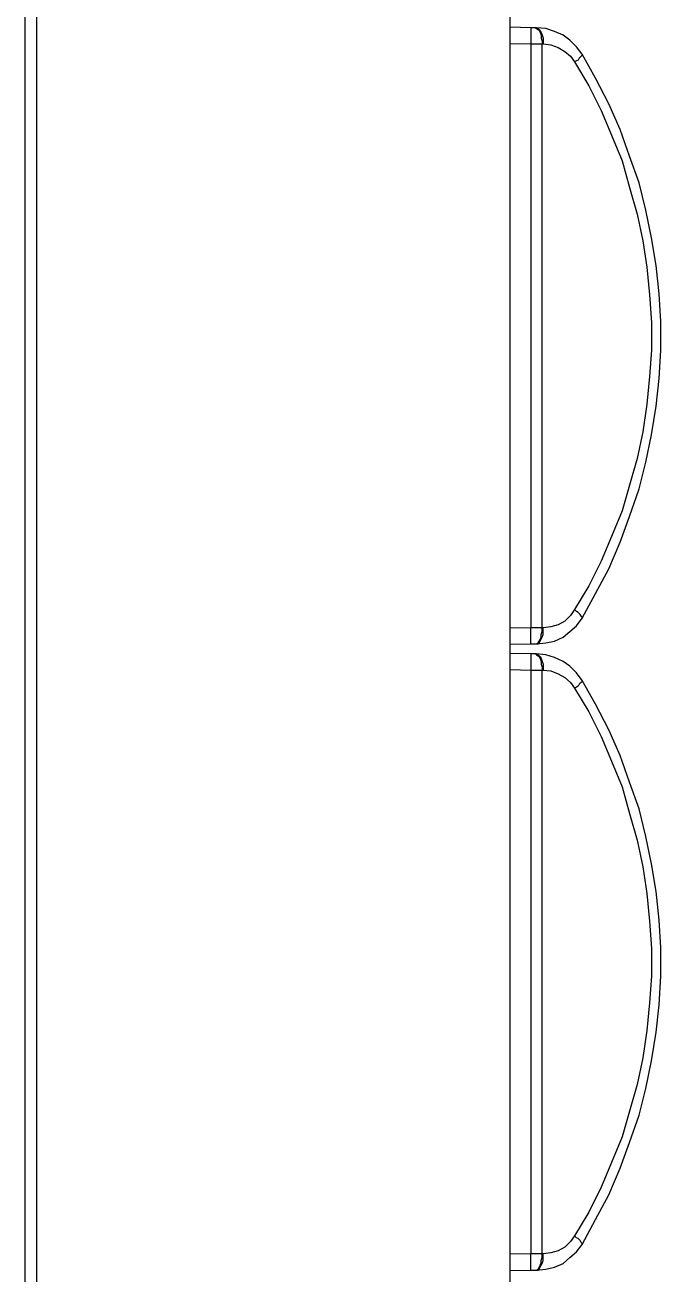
# Model space of a CAD drawing. Header units: centimetres. Extents: x -8.4 to 3.7, y -7.8 to 8.
# Drawn here: x 2.509 to 3.689, y 0.712 to 3.03 of the extents above; entities that cross this region are included whole.
import ezdxf

# ---------------------------------------------------------------- set-up
doc = ezdxf.new("R2010")
doc.units = ezdxf.units.CM
doc.header["$MEASUREMENT"] = 0
doc.layers.add('Layer 1', color=7, linetype='Continuous')

msp = doc.modelspace()

# ---------------------------------------------------------------- linework, layer by layer
at = {"layer": 'Layer 1', "lineweight": 25}
for points in [[(2.50929, -3.937), (2.50929, -3.937), (2.50929, 7.70466), (2.50929, 7.70466)], [(2.53045, 7.70466), (2.53045, 7.70466), (2.53045, -3.937), (2.53045, -3.937)], [(3.40887, -3.937), (3.40887, -3.937), (3.40887, 7.70466), (3.40887, 7.70466)], [(3.44723, 3.02532), (3.44723, 3.02532), (3.40891, 3.02603), (3.40891, 3.02603)], [(3.45782, 3.02532), (3.45782, 3.02532), (3.45605, 3.02532), (3.45605, 3.02532)], [(3.40891, 2.99604), (3.40891, 2.99604), (3.44723, 2.99533), (3.44723, 2.99533)], [(3.44723, 2.99533), (3.44723, 2.99533), (3.44723, 1.9123), (3.44723, 1.9123)], [(3.4684, 1.9123), (3.4684, 1.9123), (3.4684, 2.99533), (3.4684, 2.99533)], [(3.4684, 2.99533), (3.4684, 2.99533), (3.47016, 2.99533), (3.47016, 2.99533)], [(3.68536, 2.52261), (3.68536, 2.52261), (3.68536, 2.52261), (3.68536, 2.52261)], [(3.68536, 2.38326), (3.68536, 2.38326), (3.68536, 2.38326), (3.68536, 2.38326)], [(3.44723, 1.9123), (3.44723, 1.9123), (3.40891, 1.91159), (3.40891, 1.91159)], [(3.47016, 1.9123), (3.47016, 1.9123), (3.4684, 1.9123), (3.4684, 1.9123)], [(3.40891, 1.88161), (3.40891, 1.88161), (3.44723, 1.88232), (3.44723, 1.88232)], [(3.45605, 1.88232), (3.45605, 1.88232), (3.45782, 1.88232), (3.45782, 1.88232)], [(3.44723, 1.86381), (3.44723, 1.86381), (3.40891, 1.86452), (3.40891, 1.86452)], [(3.45782, 1.86381), (3.45782, 1.86381), (3.45605, 1.86381), (3.45605, 1.86381)], [(3.40891, 1.83453), (3.40891, 1.83453), (3.44723, 1.83382), (3.44723, 1.83382)], [(3.44723, 1.83382), (3.44723, 1.83382), (3.44723, 0.75079), (3.44723, 0.75079)], [(3.4684, 0.75079), (3.4684, 0.75079), (3.4684, 1.83382), (3.4684, 1.83382)], [(3.4684, 1.83382), (3.4684, 1.83382), (3.47016, 1.83382), (3.47016, 1.83382)], [(3.68536, 1.3611), (3.68536, 1.3611), (3.68536, 1.3611), (3.68536, 1.3611)], [(3.68536, 1.22175), (3.68536, 1.22175), (3.68536, 1.22175), (3.68536, 1.22175)], [(3.44723, 0.75079), (3.44723, 0.75079), (3.40891, 0.75008), (3.40891, 0.75008)], [(3.47016, 0.75079), (3.47016, 0.75079), (3.4684, 0.75079), (3.4684, 0.75079)], [(3.40891, 0.7201), (3.40891, 0.7201), (3.44723, 0.72081), (3.44723, 0.72081)], [(3.45605, 0.72081), (3.45605, 0.72081), (3.45782, 0.72081), (3.45782, 0.72081)]]:
    msp.add_open_spline(points, degree=3, dxfattribs=at)
for points, knots in [([(3.44723, 3.02532), (3.44723, 3.02532), (3.44723, 3.02532), (3.44723, 3.02532), (3.44723, 3.02532), (3.44723, 3.02532), (3.44723, 3.02355), (3.44723, 3.02355), (3.44723, 3.02355), (3.44723, 3.02355), (3.44723, 3.02002), (3.44723, 3.02002), (3.44723, 3.02002), (3.44723, 3.02002), (3.44723, 3.0165), (3.44723, 3.0165), (3.44723, 3.0165), (3.44723, 3.0165), (3.44723, 3.0112), (3.44723, 3.0112), (3.44723, 3.0112), (3.44723, 3.0112), (3.44723, 3.00591), (3.44723, 3.00591), (3.44723, 3.00591), (3.44723, 3.00591), (3.44723, 3.00062), (3.44723, 3.00062), (3.44723, 3.00062), (3.44723, 3.00062), (3.44723, 2.99533), (3.44723, 2.99533)], [0, 0, 0, 0, 0.1111111, 0.1111111, 0.1111111, 0.1111111, 0.2222222, 0.2222222, 0.2222222, 0.2222222, 0.3333333, 0.3333333, 0.3333333, 0.3333333, 0.4444444, 0.4444444, 0.4444444, 0.4444444, 0.5555556, 0.5555556, 0.5555556, 0.5555556, 0.6666667, 0.6666667, 0.6666667, 0.6666667, 0.7777778, 0.7777778, 0.7777778, 0.7777778, 1, 1, 1, 1]), ([(3.45605, 3.02532), (3.45605, 3.02532), (3.45252, 3.02532), (3.45252, 3.02532), (3.45252, 3.02532), (3.45252, 3.02532), (3.45076, 3.02532), (3.45076, 3.02532), (3.45076, 3.02532), (3.45076, 3.02532), (3.44723, 3.02532), (3.44723, 3.02532)], [0, 0, 0, 0, 0.25, 0.25, 0.25, 0.25, 0.5, 0.5, 0.5, 0.5, 1, 1, 1, 1]), ([(3.45605, 3.02532), (3.45605, 3.02532), (3.45782, 3.02355), (3.45782, 3.02355), (3.45782, 3.02355), (3.45782, 3.02355), (3.46134, 3.02179), (3.46134, 3.02179), (3.46134, 3.02179), (3.46134, 3.02179), (3.46311, 3.02002), (3.46311, 3.02002), (3.46311, 3.02002), (3.46311, 3.02002), (3.46487, 3.0165), (3.46487, 3.0165), (3.46487, 3.0165), (3.46487, 3.0165), (3.46664, 3.0112), (3.46664, 3.0112), (3.46664, 3.0112), (3.46664, 3.0112), (3.46664, 3.00591), (3.46664, 3.00591), (3.46664, 3.00591), (3.46664, 3.00591), (3.4684, 3.00062), (3.4684, 3.00062), (3.4684, 3.00062), (3.4684, 3.00062), (3.4684, 2.99533), (3.4684, 2.99533)], [0, 0, 0, 0, 0.1111111, 0.1111111, 0.1111111, 0.1111111, 0.2222222, 0.2222222, 0.2222222, 0.2222222, 0.3333333, 0.3333333, 0.3333333, 0.3333333, 0.4444444, 0.4444444, 0.4444444, 0.4444444, 0.5555556, 0.5555556, 0.5555556, 0.5555556, 0.6666667, 0.6666667, 0.6666667, 0.6666667, 0.7777778, 0.7777778, 0.7777778, 0.7777778, 1, 1, 1, 1]), ([(3.45782, 3.02532), (3.45782, 3.02532), (3.46134, 3.02355), (3.46134, 3.02355), (3.46134, 3.02355), (3.46134, 3.02355), (3.46311, 3.02179), (3.46311, 3.02179), (3.46311, 3.02179), (3.46311, 3.02179), (3.46487, 3.02002), (3.46487, 3.02002), (3.46487, 3.02002), (3.46487, 3.02002), (3.46664, 3.0165), (3.46664, 3.0165), (3.46664, 3.0165), (3.46664, 3.0165), (3.4684, 3.0112), (3.4684, 3.0112), (3.4684, 3.0112), (3.4684, 3.0112), (3.47016, 3.00591), (3.47016, 3.00591), (3.47016, 3.00591), (3.47016, 3.00591), (3.47016, 3.00062), (3.47016, 3.00062), (3.47016, 3.00062), (3.47016, 3.00062), (3.47016, 2.99533), (3.47016, 2.99533)], [0, 0, 0, 0, 0.1111111, 0.1111111, 0.1111111, 0.1111111, 0.2222222, 0.2222222, 0.2222222, 0.2222222, 0.3333333, 0.3333333, 0.3333333, 0.3333333, 0.4444444, 0.4444444, 0.4444444, 0.4444444, 0.5555556, 0.5555556, 0.5555556, 0.5555556, 0.6666667, 0.6666667, 0.6666667, 0.6666667, 0.7777778, 0.7777778, 0.7777778, 0.7777778, 1, 1, 1, 1]), ([(3.54248, 2.97593), (3.54248, 2.97593), (3.5319, 2.99004), (3.5319, 2.99004), (3.5319, 2.99004), (3.5319, 2.99004), (3.51955, 3.00238), (3.51955, 3.00238), (3.51955, 3.00238), (3.51955, 3.00238), (3.5072, 3.0112), (3.5072, 3.0112), (3.5072, 3.0112), (3.5072, 3.0112), (3.49133, 3.01826), (3.49133, 3.01826), (3.49133, 3.01826), (3.49133, 3.01826), (3.47545, 3.02355), (3.47545, 3.02355), (3.47545, 3.02355), (3.47545, 3.02355), (3.45782, 3.02532), (3.45782, 3.02532)], [0, 0, 0, 0, 0.1428571, 0.1428571, 0.1428571, 0.1428571, 0.2857143, 0.2857143, 0.2857143, 0.2857143, 0.4285714, 0.4285714, 0.4285714, 0.4285714, 0.5714286, 0.5714286, 0.5714286, 0.5714286, 0.7142857, 0.7142857, 0.7142857, 0.7142857, 1, 1, 1, 1]), ([(3.44723, 2.99533), (3.44723, 2.99533), (3.45429, 2.99533), (3.45429, 2.99533), (3.45429, 2.99533), (3.45429, 2.99533), (3.46134, 2.99533), (3.46134, 2.99533), (3.46134, 2.99533), (3.46134, 2.99533), (3.4684, 2.99533), (3.4684, 2.99533)], [0, 0, 0, 0, 0.25, 0.25, 0.25, 0.25, 0.5, 0.5, 0.5, 0.5, 1, 1, 1, 1]), ([(3.47016, 2.99533), (3.47016, 2.99533), (3.48427, 2.99357), (3.48427, 2.99357), (3.48427, 2.99357), (3.48427, 2.99357), (3.49839, 2.98827), (3.49839, 2.98827), (3.49839, 2.98827), (3.49839, 2.98827), (3.51073, 2.98122), (3.51073, 2.98122), (3.51073, 2.98122), (3.51073, 2.98122), (3.52132, 2.9724), (3.52132, 2.9724), (3.52132, 2.9724), (3.52132, 2.9724), (3.52837, 2.96182), (3.52837, 2.96182)], [0, 0, 0, 0, 0.1666667, 0.1666667, 0.1666667, 0.1666667, 0.3333333, 0.3333333, 0.3333333, 0.3333333, 0.5, 0.5, 0.5, 0.5, 0.6666667, 0.6666667, 0.6666667, 0.6666667, 1, 1, 1, 1]), ([(3.54248, 2.97593), (3.54248, 2.97593), (3.54248, 2.97593), (3.54248, 2.97593), (3.54248, 2.97593), (3.54248, 2.97593), (3.54248, 2.97416), (3.54248, 2.97416), (3.54248, 2.97416), (3.54248, 2.97416), (3.54072, 2.9724), (3.54072, 2.9724), (3.54072, 2.9724), (3.54072, 2.9724), (3.53895, 2.97063), (3.53895, 2.97063), (3.53895, 2.97063), (3.53895, 2.97063), (3.53719, 2.96887), (3.53719, 2.96887), (3.53719, 2.96887), (3.53719, 2.96887), (3.53543, 2.96534), (3.53543, 2.96534), (3.53543, 2.96534), (3.53543, 2.96534), (3.5319, 2.96358), (3.5319, 2.96358), (3.5319, 2.96358), (3.5319, 2.96358), (3.52837, 2.96182), (3.52837, 2.96182)], [0, 0, 0, 0, 0.1111111, 0.1111111, 0.1111111, 0.1111111, 0.2222222, 0.2222222, 0.2222222, 0.2222222, 0.3333333, 0.3333333, 0.3333333, 0.3333333, 0.4444444, 0.4444444, 0.4444444, 0.4444444, 0.5555556, 0.5555556, 0.5555556, 0.5555556, 0.6666667, 0.6666667, 0.6666667, 0.6666667, 0.7777778, 0.7777778, 0.7777778, 0.7777778, 1, 1, 1, 1]), ([(3.54248, 1.92994), (3.54248, 1.92994), (3.56718, 1.9758), (3.56718, 1.9758), (3.56718, 1.9758), (3.56718, 1.9758), (3.59187, 2.02166), (3.59187, 2.02166), (3.59187, 2.02166), (3.59187, 2.02166), (3.61304, 2.07105), (3.61304, 2.07105), (3.61304, 2.07105), (3.61304, 2.07105), (3.63068, 2.11868), (3.63068, 2.11868), (3.63068, 2.11868), (3.63068, 2.11868), (3.64832, 2.16983), (3.64832, 2.16983), (3.64832, 2.16983), (3.64832, 2.16983), (3.66066, 2.21922), (3.66066, 2.21922), (3.66066, 2.21922), (3.66066, 2.21922), (3.67125, 2.27037), (3.67125, 2.27037), (3.67125, 2.27037), (3.67125, 2.27037), (3.68007, 2.32329), (3.68007, 2.32329), (3.68007, 2.32329), (3.68007, 2.32329), (3.68536, 2.37444), (3.68536, 2.37444), (3.68536, 2.37444), (3.68536, 2.37444), (3.68889, 2.42736), (3.68889, 2.42736), (3.68889, 2.42736), (3.68889, 2.42736), (3.68889, 2.48027), (3.68889, 2.48027), (3.68889, 2.48027), (3.68889, 2.48027), (3.68536, 2.53143), (3.68536, 2.53143), (3.68536, 2.53143), (3.68536, 2.53143), (3.68007, 2.58434), (3.68007, 2.58434), (3.68007, 2.58434), (3.68007, 2.58434), (3.67125, 2.6355), (3.67125, 2.6355), (3.67125, 2.6355), (3.67125, 2.6355), (3.66066, 2.68665), (3.66066, 2.68665), (3.66066, 2.68665), (3.66066, 2.68665), (3.64832, 2.7378), (3.64832, 2.7378), (3.64832, 2.7378), (3.64832, 2.7378), (3.63068, 2.78719), (3.63068, 2.78719), (3.63068, 2.78719), (3.63068, 2.78719), (3.61304, 2.83658), (3.61304, 2.83658), (3.61304, 2.83658), (3.61304, 2.83658), (3.59187, 2.8842), (3.59187, 2.8842), (3.59187, 2.8842), (3.59187, 2.8842), (3.56718, 2.93183), (3.56718, 2.93183), (3.56718, 2.93183), (3.56718, 2.93183), (3.54248, 2.97593), (3.54248, 2.97593)], [0, 0, 0, 0, 0.0454545, 0.0454545, 0.0454545, 0.0454545, 0.0909091, 0.0909091, 0.0909091, 0.0909091, 0.1363636, 0.1363636, 0.1363636, 0.1363636, 0.1818182, 0.1818182, 0.1818182, 0.1818182, 0.2272727, 0.2272727, 0.2272727, 0.2272727, 0.2727273, 0.2727273, 0.2727273, 0.2727273, 0.3181818, 0.3181818, 0.3181818, 0.3181818, 0.3636364, 0.3636364, 0.3636364, 0.3636364, 0.4090909, 0.4090909, 0.4090909, 0.4090909, 0.4545455, 0.4545455, 0.4545455, 0.4545455, 0.5, 0.5, 0.5, 0.5, 0.5454545, 0.5454545, 0.5454545, 0.5454545, 0.5909091, 0.5909091, 0.5909091, 0.5909091, 0.6363636, 0.6363636, 0.6363636, 0.6363636, 0.6818182, 0.6818182, 0.6818182, 0.6818182, 0.7272727, 0.7272727, 0.7272727, 0.7272727, 0.7727273, 0.7727273, 0.7727273, 0.7727273, 0.8181818, 0.8181818, 0.8181818, 0.8181818, 0.8636364, 0.8636364, 0.8636364, 0.8636364, 0.9090909, 0.9090909, 0.9090909, 0.9090909, 1, 1, 1, 1]), ([(3.52837, 2.96182), (3.52837, 2.96182), (3.55483, 2.91772), (3.55483, 2.91772), (3.55483, 2.91772), (3.55483, 2.91772), (3.57776, 2.87186), (3.57776, 2.87186), (3.57776, 2.87186), (3.57776, 2.87186), (3.59716, 2.826), (3.59716, 2.826), (3.59716, 2.826), (3.59716, 2.826), (3.61657, 2.77837), (3.61657, 2.77837), (3.61657, 2.77837), (3.61657, 2.77837), (3.63068, 2.72898), (3.63068, 2.72898), (3.63068, 2.72898), (3.63068, 2.72898), (3.64479, 2.67959), (3.64479, 2.67959), (3.64479, 2.67959), (3.64479, 2.67959), (3.65537, 2.6302), (3.65537, 2.6302), (3.65537, 2.6302), (3.65537, 2.6302), (3.66243, 2.58082), (3.66243, 2.58082), (3.66243, 2.58082), (3.66243, 2.58082), (3.66772, 2.52966), (3.66772, 2.52966), (3.66772, 2.52966), (3.66772, 2.52966), (3.67125, 2.47851), (3.67125, 2.47851), (3.67125, 2.47851), (3.67125, 2.47851), (3.67125, 2.42736), (3.67125, 2.42736), (3.67125, 2.42736), (3.67125, 2.42736), (3.66772, 2.37797), (3.66772, 2.37797), (3.66772, 2.37797), (3.66772, 2.37797), (3.66243, 2.32682), (3.66243, 2.32682), (3.66243, 2.32682), (3.66243, 2.32682), (3.65537, 2.27566), (3.65537, 2.27566), (3.65537, 2.27566), (3.65537, 2.27566), (3.64479, 2.22627), (3.64479, 2.22627), (3.64479, 2.22627), (3.64479, 2.22627), (3.63068, 2.17688), (3.63068, 2.17688), (3.63068, 2.17688), (3.63068, 2.17688), (3.61657, 2.12926), (3.61657, 2.12926), (3.61657, 2.12926), (3.61657, 2.12926), (3.59716, 2.08163), (3.59716, 2.08163), (3.59716, 2.08163), (3.59716, 2.08163), (3.57776, 2.03577), (3.57776, 2.03577), (3.57776, 2.03577), (3.57776, 2.03577), (3.55483, 1.98991), (3.55483, 1.98991), (3.55483, 1.98991), (3.55483, 1.98991), (3.52837, 1.94582), (3.52837, 1.94582)], [0, 0, 0, 0, 0.0454545, 0.0454545, 0.0454545, 0.0454545, 0.0909091, 0.0909091, 0.0909091, 0.0909091, 0.1363636, 0.1363636, 0.1363636, 0.1363636, 0.1818182, 0.1818182, 0.1818182, 0.1818182, 0.2272727, 0.2272727, 0.2272727, 0.2272727, 0.2727273, 0.2727273, 0.2727273, 0.2727273, 0.3181818, 0.3181818, 0.3181818, 0.3181818, 0.3636364, 0.3636364, 0.3636364, 0.3636364, 0.4090909, 0.4090909, 0.4090909, 0.4090909, 0.4545455, 0.4545455, 0.4545455, 0.4545455, 0.5, 0.5, 0.5, 0.5, 0.5454545, 0.5454545, 0.5454545, 0.5454545, 0.5909091, 0.5909091, 0.5909091, 0.5909091, 0.6363636, 0.6363636, 0.6363636, 0.6363636, 0.6818182, 0.6818182, 0.6818182, 0.6818182, 0.7272727, 0.7272727, 0.7272727, 0.7272727, 0.7727273, 0.7727273, 0.7727273, 0.7727273, 0.8181818, 0.8181818, 0.8181818, 0.8181818, 0.8636364, 0.8636364, 0.8636364, 0.8636364, 0.9090909, 0.9090909, 0.9090909, 0.9090909, 1, 1, 1, 1]), ([(3.45782, 1.88232), (3.45782, 1.88232), (3.47545, 1.88408), (3.47545, 1.88408), (3.47545, 1.88408), (3.47545, 1.88408), (3.49133, 1.88761), (3.49133, 1.88761), (3.49133, 1.88761), (3.49133, 1.88761), (3.5072, 1.89466), (3.5072, 1.89466), (3.5072, 1.89466), (3.5072, 1.89466), (3.51955, 1.90525), (3.51955, 1.90525), (3.51955, 1.90525), (3.51955, 1.90525), (3.5319, 1.91583), (3.5319, 1.91583), (3.5319, 1.91583), (3.5319, 1.91583), (3.54248, 1.92994), (3.54248, 1.92994)], [0, 0, 0, 0, 0.1428571, 0.1428571, 0.1428571, 0.1428571, 0.2857143, 0.2857143, 0.2857143, 0.2857143, 0.4285714, 0.4285714, 0.4285714, 0.4285714, 0.5714286, 0.5714286, 0.5714286, 0.5714286, 0.7142857, 0.7142857, 0.7142857, 0.7142857, 1, 1, 1, 1]), ([(3.52837, 1.94582), (3.52837, 1.94582), (3.52132, 1.93523), (3.52132, 1.93523), (3.52132, 1.93523), (3.52132, 1.93523), (3.51073, 1.92465), (3.51073, 1.92465), (3.51073, 1.92465), (3.51073, 1.92465), (3.49839, 1.91759), (3.49839, 1.91759), (3.49839, 1.91759), (3.49839, 1.91759), (3.48427, 1.91407), (3.48427, 1.91407), (3.48427, 1.91407), (3.48427, 1.91407), (3.47016, 1.9123), (3.47016, 1.9123)], [0, 0, 0, 0, 0.1666667, 0.1666667, 0.1666667, 0.1666667, 0.3333333, 0.3333333, 0.3333333, 0.3333333, 0.5, 0.5, 0.5, 0.5, 0.6666667, 0.6666667, 0.6666667, 0.6666667, 1, 1, 1, 1]), ([(3.54248, 1.92994), (3.54248, 1.92994), (3.54248, 1.9317), (3.54248, 1.9317), (3.54248, 1.9317), (3.54248, 1.9317), (3.54072, 1.93347), (3.54072, 1.93347), (3.54072, 1.93347), (3.54072, 1.93347), (3.53895, 1.937), (3.53895, 1.937), (3.53895, 1.937), (3.53895, 1.937), (3.53719, 1.93876), (3.53719, 1.93876), (3.53719, 1.93876), (3.53719, 1.93876), (3.53543, 1.94052), (3.53543, 1.94052), (3.53543, 1.94052), (3.53543, 1.94052), (3.5319, 1.94229), (3.5319, 1.94229), (3.5319, 1.94229), (3.5319, 1.94229), (3.52837, 1.94582), (3.52837, 1.94582)], [0, 0, 0, 0, 0.125, 0.125, 0.125, 0.125, 0.25, 0.25, 0.25, 0.25, 0.375, 0.375, 0.375, 0.375, 0.5, 0.5, 0.5, 0.5, 0.625, 0.625, 0.625, 0.625, 0.75, 0.75, 0.75, 0.75, 1, 1, 1, 1]), ([(3.44723, 1.88232), (3.44723, 1.88232), (3.44723, 1.88232), (3.44723, 1.88232), (3.44723, 1.88232), (3.44723, 1.88232), (3.44723, 1.88408), (3.44723, 1.88408), (3.44723, 1.88408), (3.44723, 1.88408), (3.44723, 1.88761), (3.44723, 1.88761), (3.44723, 1.88761), (3.44723, 1.88761), (3.44723, 1.89113), (3.44723, 1.89113), (3.44723, 1.89113), (3.44723, 1.89113), (3.44723, 1.89466), (3.44723, 1.89466), (3.44723, 1.89466), (3.44723, 1.89466), (3.44723, 1.89995), (3.44723, 1.89995), (3.44723, 1.89995), (3.44723, 1.89995), (3.44723, 1.90525), (3.44723, 1.90525), (3.44723, 1.90525), (3.44723, 1.90525), (3.44723, 1.9123), (3.44723, 1.9123)], [0, 0, 0, 0, 0.1111111, 0.1111111, 0.1111111, 0.1111111, 0.2222222, 0.2222222, 0.2222222, 0.2222222, 0.3333333, 0.3333333, 0.3333333, 0.3333333, 0.4444444, 0.4444444, 0.4444444, 0.4444444, 0.5555556, 0.5555556, 0.5555556, 0.5555556, 0.6666667, 0.6666667, 0.6666667, 0.6666667, 0.7777778, 0.7777778, 0.7777778, 0.7777778, 1, 1, 1, 1]), ([(3.4684, 1.9123), (3.4684, 1.9123), (3.46134, 1.9123), (3.46134, 1.9123), (3.46134, 1.9123), (3.46134, 1.9123), (3.45429, 1.9123), (3.45429, 1.9123), (3.45429, 1.9123), (3.45429, 1.9123), (3.44723, 1.9123), (3.44723, 1.9123)], [0, 0, 0, 0, 0.25, 0.25, 0.25, 0.25, 0.5, 0.5, 0.5, 0.5, 1, 1, 1, 1]), ([(3.45605, 1.88232), (3.45605, 1.88232), (3.45782, 1.88232), (3.45782, 1.88232), (3.45782, 1.88232), (3.45782, 1.88232), (3.46134, 1.88408), (3.46134, 1.88408), (3.46134, 1.88408), (3.46134, 1.88408), (3.46311, 1.88761), (3.46311, 1.88761), (3.46311, 1.88761), (3.46311, 1.88761), (3.46487, 1.89113), (3.46487, 1.89113), (3.46487, 1.89113), (3.46487, 1.89113), (3.46664, 1.89466), (3.46664, 1.89466), (3.46664, 1.89466), (3.46664, 1.89466), (3.46664, 1.89995), (3.46664, 1.89995), (3.46664, 1.89995), (3.46664, 1.89995), (3.4684, 1.90525), (3.4684, 1.90525), (3.4684, 1.90525), (3.4684, 1.90525), (3.4684, 1.9123), (3.4684, 1.9123)], [0, 0, 0, 0, 0.1111111, 0.1111111, 0.1111111, 0.1111111, 0.2222222, 0.2222222, 0.2222222, 0.2222222, 0.3333333, 0.3333333, 0.3333333, 0.3333333, 0.4444444, 0.4444444, 0.4444444, 0.4444444, 0.5555556, 0.5555556, 0.5555556, 0.5555556, 0.6666667, 0.6666667, 0.6666667, 0.6666667, 0.7777778, 0.7777778, 0.7777778, 0.7777778, 1, 1, 1, 1]), ([(3.45782, 1.88232), (3.45782, 1.88232), (3.46134, 1.88232), (3.46134, 1.88232), (3.46134, 1.88232), (3.46134, 1.88232), (3.46311, 1.88408), (3.46311, 1.88408), (3.46311, 1.88408), (3.46311, 1.88408), (3.46487, 1.88761), (3.46487, 1.88761), (3.46487, 1.88761), (3.46487, 1.88761), (3.46664, 1.89113), (3.46664, 1.89113), (3.46664, 1.89113), (3.46664, 1.89113), (3.4684, 1.89466), (3.4684, 1.89466), (3.4684, 1.89466), (3.4684, 1.89466), (3.47016, 1.89995), (3.47016, 1.89995), (3.47016, 1.89995), (3.47016, 1.89995), (3.47016, 1.90525), (3.47016, 1.90525), (3.47016, 1.90525), (3.47016, 1.90525), (3.47016, 1.9123), (3.47016, 1.9123)], [0, 0, 0, 0, 0.1111111, 0.1111111, 0.1111111, 0.1111111, 0.2222222, 0.2222222, 0.2222222, 0.2222222, 0.3333333, 0.3333333, 0.3333333, 0.3333333, 0.4444444, 0.4444444, 0.4444444, 0.4444444, 0.5555556, 0.5555556, 0.5555556, 0.5555556, 0.6666667, 0.6666667, 0.6666667, 0.6666667, 0.7777778, 0.7777778, 0.7777778, 0.7777778, 1, 1, 1, 1]), ([(3.44723, 1.88232), (3.44723, 1.88232), (3.45076, 1.88232), (3.45076, 1.88232), (3.45076, 1.88232), (3.45076, 1.88232), (3.45252, 1.88232), (3.45252, 1.88232), (3.45252, 1.88232), (3.45252, 1.88232), (3.45605, 1.88232), (3.45605, 1.88232)], [0, 0, 0, 0, 0.25, 0.25, 0.25, 0.25, 0.5, 0.5, 0.5, 0.5, 1, 1, 1, 1]), ([(3.44723, 1.86381), (3.44723, 1.86381), (3.44723, 1.86381), (3.44723, 1.86381), (3.44723, 1.86381), (3.44723, 1.86381), (3.44723, 1.86204), (3.44723, 1.86204), (3.44723, 1.86204), (3.44723, 1.86204), (3.44723, 1.85851), (3.44723, 1.85851), (3.44723, 1.85851), (3.44723, 1.85851), (3.44723, 1.85499), (3.44723, 1.85499), (3.44723, 1.85499), (3.44723, 1.85499), (3.44723, 1.84969), (3.44723, 1.84969), (3.44723, 1.84969), (3.44723, 1.84969), (3.44723, 1.8444), (3.44723, 1.8444), (3.44723, 1.8444), (3.44723, 1.8444), (3.44723, 1.83911), (3.44723, 1.83911), (3.44723, 1.83911), (3.44723, 1.83911), (3.44723, 1.83382), (3.44723, 1.83382)], [0, 0, 0, 0, 0.1111111, 0.1111111, 0.1111111, 0.1111111, 0.2222222, 0.2222222, 0.2222222, 0.2222222, 0.3333333, 0.3333333, 0.3333333, 0.3333333, 0.4444444, 0.4444444, 0.4444444, 0.4444444, 0.5555556, 0.5555556, 0.5555556, 0.5555556, 0.6666667, 0.6666667, 0.6666667, 0.6666667, 0.7777778, 0.7777778, 0.7777778, 0.7777778, 1, 1, 1, 1]), ([(3.45605, 1.86381), (3.45605, 1.86381), (3.45252, 1.86381), (3.45252, 1.86381), (3.45252, 1.86381), (3.45252, 1.86381), (3.45076, 1.86381), (3.45076, 1.86381), (3.45076, 1.86381), (3.45076, 1.86381), (3.44723, 1.86381), (3.44723, 1.86381)], [0, 0, 0, 0, 0.25, 0.25, 0.25, 0.25, 0.5, 0.5, 0.5, 0.5, 1, 1, 1, 1]), ([(3.45605, 1.86381), (3.45605, 1.86381), (3.45782, 1.86204), (3.45782, 1.86204), (3.45782, 1.86204), (3.45782, 1.86204), (3.46134, 1.86028), (3.46134, 1.86028), (3.46134, 1.86028), (3.46134, 1.86028), (3.46311, 1.85851), (3.46311, 1.85851), (3.46311, 1.85851), (3.46311, 1.85851), (3.46487, 1.85499), (3.46487, 1.85499), (3.46487, 1.85499), (3.46487, 1.85499), (3.46664, 1.84969), (3.46664, 1.84969), (3.46664, 1.84969), (3.46664, 1.84969), (3.46664, 1.8444), (3.46664, 1.8444), (3.46664, 1.8444), (3.46664, 1.8444), (3.4684, 1.83911), (3.4684, 1.83911), (3.4684, 1.83911), (3.4684, 1.83911), (3.4684, 1.83382), (3.4684, 1.83382)], [0, 0, 0, 0, 0.1111111, 0.1111111, 0.1111111, 0.1111111, 0.2222222, 0.2222222, 0.2222222, 0.2222222, 0.3333333, 0.3333333, 0.3333333, 0.3333333, 0.4444444, 0.4444444, 0.4444444, 0.4444444, 0.5555556, 0.5555556, 0.5555556, 0.5555556, 0.6666667, 0.6666667, 0.6666667, 0.6666667, 0.7777778, 0.7777778, 0.7777778, 0.7777778, 1, 1, 1, 1]), ([(3.45782, 1.86381), (3.45782, 1.86381), (3.46134, 1.86204), (3.46134, 1.86204), (3.46134, 1.86204), (3.46134, 1.86204), (3.46311, 1.86028), (3.46311, 1.86028), (3.46311, 1.86028), (3.46311, 1.86028), (3.46487, 1.85851), (3.46487, 1.85851), (3.46487, 1.85851), (3.46487, 1.85851), (3.46664, 1.85499), (3.46664, 1.85499), (3.46664, 1.85499), (3.46664, 1.85499), (3.4684, 1.84969), (3.4684, 1.84969), (3.4684, 1.84969), (3.4684, 1.84969), (3.47016, 1.8444), (3.47016, 1.8444), (3.47016, 1.8444), (3.47016, 1.8444), (3.47016, 1.83911), (3.47016, 1.83911), (3.47016, 1.83911), (3.47016, 1.83911), (3.47016, 1.83382), (3.47016, 1.83382)], [0, 0, 0, 0, 0.1111111, 0.1111111, 0.1111111, 0.1111111, 0.2222222, 0.2222222, 0.2222222, 0.2222222, 0.3333333, 0.3333333, 0.3333333, 0.3333333, 0.4444444, 0.4444444, 0.4444444, 0.4444444, 0.5555556, 0.5555556, 0.5555556, 0.5555556, 0.6666667, 0.6666667, 0.6666667, 0.6666667, 0.7777778, 0.7777778, 0.7777778, 0.7777778, 1, 1, 1, 1]), ([(3.54248, 1.81442), (3.54248, 1.81442), (3.5319, 1.82853), (3.5319, 1.82853), (3.5319, 1.82853), (3.5319, 1.82853), (3.51955, 1.84087), (3.51955, 1.84087), (3.51955, 1.84087), (3.51955, 1.84087), (3.5072, 1.84969), (3.5072, 1.84969), (3.5072, 1.84969), (3.5072, 1.84969), (3.49133, 1.85675), (3.49133, 1.85675), (3.49133, 1.85675), (3.49133, 1.85675), (3.47545, 1.86204), (3.47545, 1.86204), (3.47545, 1.86204), (3.47545, 1.86204), (3.45782, 1.86381), (3.45782, 1.86381)], [0, 0, 0, 0, 0.1428571, 0.1428571, 0.1428571, 0.1428571, 0.2857143, 0.2857143, 0.2857143, 0.2857143, 0.4285714, 0.4285714, 0.4285714, 0.4285714, 0.5714286, 0.5714286, 0.5714286, 0.5714286, 0.7142857, 0.7142857, 0.7142857, 0.7142857, 1, 1, 1, 1]), ([(3.44723, 1.83382), (3.44723, 1.83382), (3.45429, 1.83382), (3.45429, 1.83382), (3.45429, 1.83382), (3.45429, 1.83382), (3.46134, 1.83382), (3.46134, 1.83382), (3.46134, 1.83382), (3.46134, 1.83382), (3.4684, 1.83382), (3.4684, 1.83382)], [0, 0, 0, 0, 0.25, 0.25, 0.25, 0.25, 0.5, 0.5, 0.5, 0.5, 1, 1, 1, 1]), ([(3.47016, 1.83382), (3.47016, 1.83382), (3.48427, 1.83206), (3.48427, 1.83206), (3.48427, 1.83206), (3.48427, 1.83206), (3.49839, 1.82676), (3.49839, 1.82676), (3.49839, 1.82676), (3.49839, 1.82676), (3.51073, 1.81971), (3.51073, 1.81971), (3.51073, 1.81971), (3.51073, 1.81971), (3.52132, 1.81089), (3.52132, 1.81089), (3.52132, 1.81089), (3.52132, 1.81089), (3.52837, 1.80031), (3.52837, 1.80031)], [0, 0, 0, 0, 0.1666667, 0.1666667, 0.1666667, 0.1666667, 0.3333333, 0.3333333, 0.3333333, 0.3333333, 0.5, 0.5, 0.5, 0.5, 0.6666667, 0.6666667, 0.6666667, 0.6666667, 1, 1, 1, 1]), ([(3.54248, 1.81442), (3.54248, 1.81442), (3.54248, 1.81442), (3.54248, 1.81442), (3.54248, 1.81442), (3.54248, 1.81442), (3.54248, 1.81265), (3.54248, 1.81265), (3.54248, 1.81265), (3.54248, 1.81265), (3.54072, 1.81089), (3.54072, 1.81089), (3.54072, 1.81089), (3.54072, 1.81089), (3.53895, 1.80912), (3.53895, 1.80912), (3.53895, 1.80912), (3.53895, 1.80912), (3.53719, 1.80736), (3.53719, 1.80736), (3.53719, 1.80736), (3.53719, 1.80736), (3.53543, 1.80383), (3.53543, 1.80383), (3.53543, 1.80383), (3.53543, 1.80383), (3.5319, 1.80207), (3.5319, 1.80207), (3.5319, 1.80207), (3.5319, 1.80207), (3.52837, 1.80031), (3.52837, 1.80031)], [0, 0, 0, 0, 0.1111111, 0.1111111, 0.1111111, 0.1111111, 0.2222222, 0.2222222, 0.2222222, 0.2222222, 0.3333333, 0.3333333, 0.3333333, 0.3333333, 0.4444444, 0.4444444, 0.4444444, 0.4444444, 0.5555556, 0.5555556, 0.5555556, 0.5555556, 0.6666667, 0.6666667, 0.6666667, 0.6666667, 0.7777778, 0.7777778, 0.7777778, 0.7777778, 1, 1, 1, 1]), ([(3.54248, 0.76843), (3.54248, 0.76843), (3.56718, 0.81429), (3.56718, 0.81429), (3.56718, 0.81429), (3.56718, 0.81429), (3.59187, 0.86015), (3.59187, 0.86015), (3.59187, 0.86015), (3.59187, 0.86015), (3.61304, 0.90954), (3.61304, 0.90954), (3.61304, 0.90954), (3.61304, 0.90954), (3.63068, 0.95717), (3.63068, 0.95717), (3.63068, 0.95717), (3.63068, 0.95717), (3.64832, 1.00832), (3.64832, 1.00832), (3.64832, 1.00832), (3.64832, 1.00832), (3.66066, 1.05771), (3.66066, 1.05771), (3.66066, 1.05771), (3.66066, 1.05771), (3.67125, 1.10886), (3.67125, 1.10886), (3.67125, 1.10886), (3.67125, 1.10886), (3.68007, 1.16178), (3.68007, 1.16178), (3.68007, 1.16178), (3.68007, 1.16178), (3.68536, 1.21293), (3.68536, 1.21293), (3.68536, 1.21293), (3.68536, 1.21293), (3.68889, 1.26585), (3.68889, 1.26585), (3.68889, 1.26585), (3.68889, 1.26585), (3.68889, 1.31876), (3.68889, 1.31876), (3.68889, 1.31876), (3.68889, 1.31876), (3.68536, 1.36992), (3.68536, 1.36992), (3.68536, 1.36992), (3.68536, 1.36992), (3.68007, 1.42283), (3.68007, 1.42283), (3.68007, 1.42283), (3.68007, 1.42283), (3.67125, 1.47399), (3.67125, 1.47399), (3.67125, 1.47399), (3.67125, 1.47399), (3.66066, 1.52514), (3.66066, 1.52514), (3.66066, 1.52514), (3.66066, 1.52514), (3.64832, 1.57629), (3.64832, 1.57629), (3.64832, 1.57629), (3.64832, 1.57629), (3.63068, 1.62568), (3.63068, 1.62568), (3.63068, 1.62568), (3.63068, 1.62568), (3.61304, 1.67507), (3.61304, 1.67507), (3.61304, 1.67507), (3.61304, 1.67507), (3.59187, 1.72269), (3.59187, 1.72269), (3.59187, 1.72269), (3.59187, 1.72269), (3.56718, 1.77032), (3.56718, 1.77032), (3.56718, 1.77032), (3.56718, 1.77032), (3.54248, 1.81442), (3.54248, 1.81442)], [0, 0, 0, 0, 0.0454545, 0.0454545, 0.0454545, 0.0454545, 0.0909091, 0.0909091, 0.0909091, 0.0909091, 0.1363636, 0.1363636, 0.1363636, 0.1363636, 0.1818182, 0.1818182, 0.1818182, 0.1818182, 0.2272727, 0.2272727, 0.2272727, 0.2272727, 0.2727273, 0.2727273, 0.2727273, 0.2727273, 0.3181818, 0.3181818, 0.3181818, 0.3181818, 0.3636364, 0.3636364, 0.3636364, 0.3636364, 0.4090909, 0.4090909, 0.4090909, 0.4090909, 0.4545455, 0.4545455, 0.4545455, 0.4545455, 0.5, 0.5, 0.5, 0.5, 0.5454545, 0.5454545, 0.5454545, 0.5454545, 0.5909091, 0.5909091, 0.5909091, 0.5909091, 0.6363636, 0.6363636, 0.6363636, 0.6363636, 0.6818182, 0.6818182, 0.6818182, 0.6818182, 0.7272727, 0.7272727, 0.7272727, 0.7272727, 0.7727273, 0.7727273, 0.7727273, 0.7727273, 0.8181818, 0.8181818, 0.8181818, 0.8181818, 0.8636364, 0.8636364, 0.8636364, 0.8636364, 0.9090909, 0.9090909, 0.9090909, 0.9090909, 1, 1, 1, 1]), ([(3.52837, 1.80031), (3.52837, 1.80031), (3.55483, 1.75621), (3.55483, 1.75621), (3.55483, 1.75621), (3.55483, 1.75621), (3.57776, 1.71035), (3.57776, 1.71035), (3.57776, 1.71035), (3.57776, 1.71035), (3.59716, 1.66449), (3.59716, 1.66449), (3.59716, 1.66449), (3.59716, 1.66449), (3.61657, 1.61686), (3.61657, 1.61686), (3.61657, 1.61686), (3.61657, 1.61686), (3.63068, 1.56747), (3.63068, 1.56747), (3.63068, 1.56747), (3.63068, 1.56747), (3.64479, 1.51808), (3.64479, 1.51808), (3.64479, 1.51808), (3.64479, 1.51808), (3.65537, 1.46869), (3.65537, 1.46869), (3.65537, 1.46869), (3.65537, 1.46869), (3.66243, 1.41931), (3.66243, 1.41931), (3.66243, 1.41931), (3.66243, 1.41931), (3.66772, 1.36815), (3.66772, 1.36815), (3.66772, 1.36815), (3.66772, 1.36815), (3.67125, 1.317), (3.67125, 1.317), (3.67125, 1.317), (3.67125, 1.317), (3.67125, 1.26585), (3.67125, 1.26585), (3.67125, 1.26585), (3.67125, 1.26585), (3.66772, 1.21646), (3.66772, 1.21646), (3.66772, 1.21646), (3.66772, 1.21646), (3.66243, 1.16531), (3.66243, 1.16531), (3.66243, 1.16531), (3.66243, 1.16531), (3.65537, 1.11415), (3.65537, 1.11415), (3.65537, 1.11415), (3.65537, 1.11415), (3.64479, 1.06476), (3.64479, 1.06476), (3.64479, 1.06476), (3.64479, 1.06476), (3.63068, 1.01537), (3.63068, 1.01537), (3.63068, 1.01537), (3.63068, 1.01537), (3.61657, 0.96775), (3.61657, 0.96775), (3.61657, 0.96775), (3.61657, 0.96775), (3.59716, 0.92012), (3.59716, 0.92012), (3.59716, 0.92012), (3.59716, 0.92012), (3.57776, 0.87426), (3.57776, 0.87426), (3.57776, 0.87426), (3.57776, 0.87426), (3.55483, 0.8284), (3.55483, 0.8284), (3.55483, 0.8284), (3.55483, 0.8284), (3.52837, 0.78431), (3.52837, 0.78431)], [0, 0, 0, 0, 0.0454545, 0.0454545, 0.0454545, 0.0454545, 0.0909091, 0.0909091, 0.0909091, 0.0909091, 0.1363636, 0.1363636, 0.1363636, 0.1363636, 0.1818182, 0.1818182, 0.1818182, 0.1818182, 0.2272727, 0.2272727, 0.2272727, 0.2272727, 0.2727273, 0.2727273, 0.2727273, 0.2727273, 0.3181818, 0.3181818, 0.3181818, 0.3181818, 0.3636364, 0.3636364, 0.3636364, 0.3636364, 0.4090909, 0.4090909, 0.4090909, 0.4090909, 0.4545455, 0.4545455, 0.4545455, 0.4545455, 0.5, 0.5, 0.5, 0.5, 0.5454545, 0.5454545, 0.5454545, 0.5454545, 0.5909091, 0.5909091, 0.5909091, 0.5909091, 0.6363636, 0.6363636, 0.6363636, 0.6363636, 0.6818182, 0.6818182, 0.6818182, 0.6818182, 0.7272727, 0.7272727, 0.7272727, 0.7272727, 0.7727273, 0.7727273, 0.7727273, 0.7727273, 0.8181818, 0.8181818, 0.8181818, 0.8181818, 0.8636364, 0.8636364, 0.8636364, 0.8636364, 0.9090909, 0.9090909, 0.9090909, 0.9090909, 1, 1, 1, 1]), ([(3.45782, 0.72081), (3.45782, 0.72081), (3.47545, 0.72257), (3.47545, 0.72257), (3.47545, 0.72257), (3.47545, 0.72257), (3.49133, 0.7261), (3.49133, 0.7261), (3.49133, 0.7261), (3.49133, 0.7261), (3.5072, 0.73315), (3.5072, 0.73315), (3.5072, 0.73315), (3.5072, 0.73315), (3.51955, 0.74374), (3.51955, 0.74374), (3.51955, 0.74374), (3.51955, 0.74374), (3.5319, 0.75432), (3.5319, 0.75432), (3.5319, 0.75432), (3.5319, 0.75432), (3.54248, 0.76843), (3.54248, 0.76843)], [0, 0, 0, 0, 0.1428571, 0.1428571, 0.1428571, 0.1428571, 0.2857143, 0.2857143, 0.2857143, 0.2857143, 0.4285714, 0.4285714, 0.4285714, 0.4285714, 0.5714286, 0.5714286, 0.5714286, 0.5714286, 0.7142857, 0.7142857, 0.7142857, 0.7142857, 1, 1, 1, 1]), ([(3.52837, 0.78431), (3.52837, 0.78431), (3.52132, 0.77372), (3.52132, 0.77372), (3.52132, 0.77372), (3.52132, 0.77372), (3.51073, 0.76314), (3.51073, 0.76314), (3.51073, 0.76314), (3.51073, 0.76314), (3.49839, 0.75608), (3.49839, 0.75608), (3.49839, 0.75608), (3.49839, 0.75608), (3.48427, 0.75256), (3.48427, 0.75256), (3.48427, 0.75256), (3.48427, 0.75256), (3.47016, 0.75079), (3.47016, 0.75079)], [0, 0, 0, 0, 0.1666667, 0.1666667, 0.1666667, 0.1666667, 0.3333333, 0.3333333, 0.3333333, 0.3333333, 0.5, 0.5, 0.5, 0.5, 0.6666667, 0.6666667, 0.6666667, 0.6666667, 1, 1, 1, 1]), ([(3.54248, 0.76843), (3.54248, 0.76843), (3.54248, 0.77019), (3.54248, 0.77019), (3.54248, 0.77019), (3.54248, 0.77019), (3.54072, 0.77196), (3.54072, 0.77196), (3.54072, 0.77196), (3.54072, 0.77196), (3.53895, 0.77549), (3.53895, 0.77549), (3.53895, 0.77549), (3.53895, 0.77549), (3.53719, 0.77725), (3.53719, 0.77725), (3.53719, 0.77725), (3.53719, 0.77725), (3.53543, 0.77901), (3.53543, 0.77901), (3.53543, 0.77901), (3.53543, 0.77901), (3.5319, 0.78078), (3.5319, 0.78078), (3.5319, 0.78078), (3.5319, 0.78078), (3.52837, 0.78431), (3.52837, 0.78431)], [0, 0, 0, 0, 0.125, 0.125, 0.125, 0.125, 0.25, 0.25, 0.25, 0.25, 0.375, 0.375, 0.375, 0.375, 0.5, 0.5, 0.5, 0.5, 0.625, 0.625, 0.625, 0.625, 0.75, 0.75, 0.75, 0.75, 1, 1, 1, 1]), ([(3.44723, 0.72081), (3.44723, 0.72081), (3.44723, 0.72081), (3.44723, 0.72081), (3.44723, 0.72081), (3.44723, 0.72081), (3.44723, 0.72257), (3.44723, 0.72257), (3.44723, 0.72257), (3.44723, 0.72257), (3.44723, 0.7261), (3.44723, 0.7261), (3.44723, 0.7261), (3.44723, 0.7261), (3.44723, 0.72962), (3.44723, 0.72962), (3.44723, 0.72962), (3.44723, 0.72962), (3.44723, 0.73315), (3.44723, 0.73315), (3.44723, 0.73315), (3.44723, 0.73315), (3.44723, 0.73844), (3.44723, 0.73844), (3.44723, 0.73844), (3.44723, 0.73844), (3.44723, 0.74374), (3.44723, 0.74374), (3.44723, 0.74374), (3.44723, 0.74374), (3.44723, 0.75079), (3.44723, 0.75079)], [0, 0, 0, 0, 0.1111111, 0.1111111, 0.1111111, 0.1111111, 0.2222222, 0.2222222, 0.2222222, 0.2222222, 0.3333333, 0.3333333, 0.3333333, 0.3333333, 0.4444444, 0.4444444, 0.4444444, 0.4444444, 0.5555556, 0.5555556, 0.5555556, 0.5555556, 0.6666667, 0.6666667, 0.6666667, 0.6666667, 0.7777778, 0.7777778, 0.7777778, 0.7777778, 1, 1, 1, 1]), ([(3.4684, 0.75079), (3.4684, 0.75079), (3.46134, 0.75079), (3.46134, 0.75079), (3.46134, 0.75079), (3.46134, 0.75079), (3.45429, 0.75079), (3.45429, 0.75079), (3.45429, 0.75079), (3.45429, 0.75079), (3.44723, 0.75079), (3.44723, 0.75079)], [0, 0, 0, 0, 0.25, 0.25, 0.25, 0.25, 0.5, 0.5, 0.5, 0.5, 1, 1, 1, 1]), ([(3.45605, 0.72081), (3.45605, 0.72081), (3.45782, 0.72081), (3.45782, 0.72081), (3.45782, 0.72081), (3.45782, 0.72081), (3.46134, 0.72257), (3.46134, 0.72257), (3.46134, 0.72257), (3.46134, 0.72257), (3.46311, 0.7261), (3.46311, 0.7261), (3.46311, 0.7261), (3.46311, 0.7261), (3.46487, 0.72962), (3.46487, 0.72962), (3.46487, 0.72962), (3.46487, 0.72962), (3.46664, 0.73315), (3.46664, 0.73315), (3.46664, 0.73315), (3.46664, 0.73315), (3.46664, 0.73844), (3.46664, 0.73844), (3.46664, 0.73844), (3.46664, 0.73844), (3.4684, 0.74374), (3.4684, 0.74374), (3.4684, 0.74374), (3.4684, 0.74374), (3.4684, 0.75079), (3.4684, 0.75079)], [0, 0, 0, 0, 0.1111111, 0.1111111, 0.1111111, 0.1111111, 0.2222222, 0.2222222, 0.2222222, 0.2222222, 0.3333333, 0.3333333, 0.3333333, 0.3333333, 0.4444444, 0.4444444, 0.4444444, 0.4444444, 0.5555556, 0.5555556, 0.5555556, 0.5555556, 0.6666667, 0.6666667, 0.6666667, 0.6666667, 0.7777778, 0.7777778, 0.7777778, 0.7777778, 1, 1, 1, 1]), ([(3.45782, 0.72081), (3.45782, 0.72081), (3.46134, 0.72081), (3.46134, 0.72081), (3.46134, 0.72081), (3.46134, 0.72081), (3.46311, 0.72257), (3.46311, 0.72257), (3.46311, 0.72257), (3.46311, 0.72257), (3.46487, 0.7261), (3.46487, 0.7261), (3.46487, 0.7261), (3.46487, 0.7261), (3.46664, 0.72962), (3.46664, 0.72962), (3.46664, 0.72962), (3.46664, 0.72962), (3.4684, 0.73315), (3.4684, 0.73315), (3.4684, 0.73315), (3.4684, 0.73315), (3.47016, 0.73844), (3.47016, 0.73844), (3.47016, 0.73844), (3.47016, 0.73844), (3.47016, 0.74374), (3.47016, 0.74374), (3.47016, 0.74374), (3.47016, 0.74374), (3.47016, 0.75079), (3.47016, 0.75079)], [0, 0, 0, 0, 0.1111111, 0.1111111, 0.1111111, 0.1111111, 0.2222222, 0.2222222, 0.2222222, 0.2222222, 0.3333333, 0.3333333, 0.3333333, 0.3333333, 0.4444444, 0.4444444, 0.4444444, 0.4444444, 0.5555556, 0.5555556, 0.5555556, 0.5555556, 0.6666667, 0.6666667, 0.6666667, 0.6666667, 0.7777778, 0.7777778, 0.7777778, 0.7777778, 1, 1, 1, 1]), ([(3.44723, 0.72081), (3.44723, 0.72081), (3.45076, 0.72081), (3.45076, 0.72081), (3.45076, 0.72081), (3.45076, 0.72081), (3.45252, 0.72081), (3.45252, 0.72081), (3.45252, 0.72081), (3.45252, 0.72081), (3.45605, 0.72081), (3.45605, 0.72081)], [0, 0, 0, 0, 0.25, 0.25, 0.25, 0.25, 0.5, 0.5, 0.5, 0.5, 1, 1, 1, 1])]:
    msp.add_open_spline(points, degree=3, knots=knots, dxfattribs=at)

doc.saveas('drawing.dxf')
